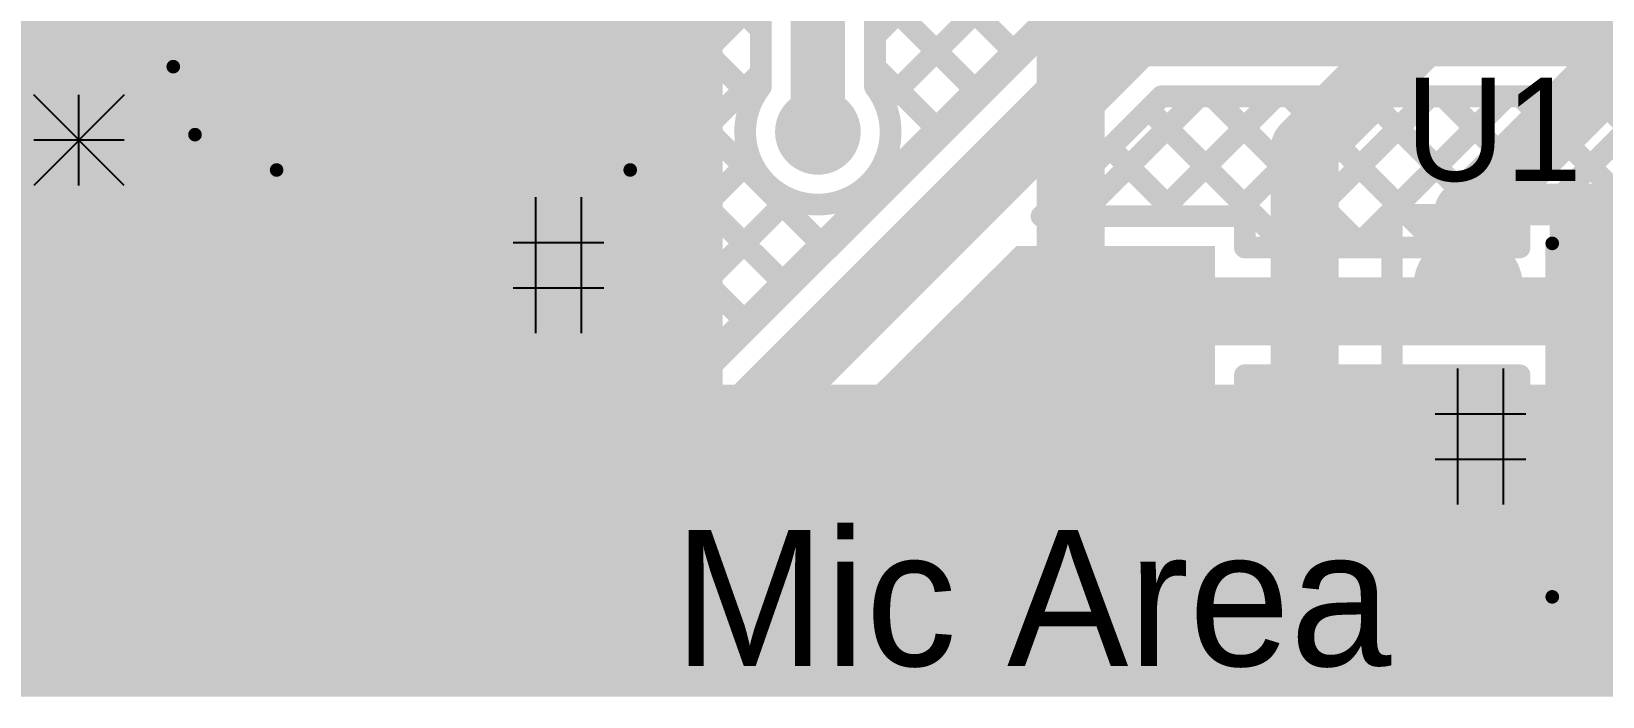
# Model space of a CAD drawing. Header units: millimetres. Extents: x 9.08 to 12.48, y 2.73 to 6.
# Drawn here: x 10.868 to 11.445, y 3.015 to 3.26 of the extents above; entities that cross this region are included whole.
import ezdxf

# ---------------------------------------------------------------- set-up
doc = ezdxf.new("R2010")
doc.units = ezdxf.units.MM
doc.header["$MEASUREMENT"] = 0
for name, color, linetype in [('BottomLayer', 5, 'Continuous'), ('BottomOverlay', 54, 'Continuous'), ('BottomPaste', 16, 'Continuous'), ('BottomSolder', 6, 'Continuous'), ('Mechanical13', 56, 'Continuous'), ('MultiLayer', 9, 'Continuous'), ('TopLayer', 1, 'Continuous'), ('TopOverlay', 2, 'Continuous'), ('TopPaste', 8, 'Continuous'), ('TopSolder', 216, 'Continuous'), ('ViaHoleLayer', 16, 'Continuous')]:
    doc.layers.add(name, color=color, linetype=linetype)

# ---------------------------------------------------------------- blocks, each defined once
blk = doc.blocks.new('SPU0410HR5H_PB_58')
at = {"layer": 'TopLayer', "const_width": 0.01614}
for points in [[(-0.00807, 0, 1), (0.00807, 0, 1)], [(0.05886, 0, 1), (0.075, 0, 1)], [(-0.00807, -0.09685, 1), (0.00807, -0.09685, 1)], [(0.05886, -0.09685, 1), (0.075, -0.09685, 1)]]:
    blk.add_lwpolyline(points, format="xyb", close=True, dxfattribs=at)
at = {"layer": 'TopOverlay', "const_width": 0.00787}
for points in [[(-0.028, -0.124), (-0.028, 0.02652)], [(-0.028, 0.02652), (0.095, 0.02652)], [(0.095, -0.124), (0.095, 0.02652)], [(-0.028, -0.124), (0.095, -0.124)]]:
    blk.add_lwpolyline(points, dxfattribs=at)
at = {"layer": 'TopOverlay'}
for points, const_width in [([(-0.02997, 0.02652, 1), (-0.02603, 0.02652, 1)], 0.00394), ([(-0.02997, 0.02652, 1), (-0.02603, 0.02652, 1)], 0.00394), ([(0.09303, 0.02652, 1), (0.09697, 0.02652, 1)], 0.00394), ([(0.09303, 0.02652, 1), (0.09697, 0.02652, 1)], 0.00394), ([(0.116, 0, 1), (0.106, 0, 1)], 0.01), ([(0.1035, 0, 1), (0.1085, 0, 1)], 0.005), ([(0.1135, 0, 1), (0.1185, 0, 1)], 0.005), ([(-0.02997, -0.124, 1), (-0.02603, -0.124, 1)], 0.00394), ([(-0.02997, -0.124, 1), (-0.02603, -0.124, 1)], 0.00394), ([(0.09303, -0.124, 1), (0.09697, -0.124, 1)], 0.00394), ([(0.09303, -0.124, 1), (0.09697, -0.124, 1)], 0.00394)]:
    blk.add_lwpolyline(points, format="xyb", close=True, dxfattribs=dict(at, const_width=const_width))
at = {"layer": 'TopPaste', "const_width": 0.01614}
for points in [[(-0.00807, 0, 1), (0.00807, 0, 1)], [(0.05886, 0, 1), (0.075, 0, 1)], [(-0.00807, -0.09685, 1), (0.00807, -0.09685, 1)], [(0.05886, -0.09685, 1), (0.075, -0.09685, 1)]]:
    blk.add_lwpolyline(points, format="xyb", close=True, dxfattribs=at)
at = {"layer": 'TopSolder', "const_width": 0.02014}
for points in [[(-0.01007, 0, 1), (0.01007, 0, 1)], [(0.05686, 0, 1), (0.077, 0, 1)], [(-0.01007, -0.09685, 1), (0.01007, -0.09685, 1)], [(0.05686, -0.09685, 1), (0.077, -0.09685, 1)]]:
    blk.add_lwpolyline(points, format="xyb", close=True, dxfattribs=at)
blk = doc.blocks.new('RES0805_B_69')
at = {"layer": 'BottomLayer'}
for points in [[(-0.06, -0.025), (-0.02, -0.025), (-0.06, 0.025), (-0.02, 0.025)], [(0.02, -0.025), (0.06, -0.025), (0.02, 0.025), (0.06, 0.025)]]:
    blk.add_solid(points, dxfattribs=at)
at = {"layer": 'BottomOverlay', "const_width": 0.005}
for points in [[(-0.065, 0.035), (-0.065, -0.035)], [(-0.065, 0.035), (0.065, 0.035)], [(0.065, 0.035), (0.065, -0.035)], [(-0.065, -0.035), (0.065, -0.035)]]:
    blk.add_lwpolyline(points, dxfattribs=at)
at = {"layer": 'BottomOverlay', "const_width": 0.0025}
for points in [[(-0.06625, 0.035, 1), (-0.06375, 0.035, 1)], [(-0.06625, 0.035, 1), (-0.06375, 0.035, 1)], [(0.06375, 0.035, 1), (0.06625, 0.035, 1)], [(0.06375, 0.035, 1), (0.06625, 0.035, 1)], [(-0.06625, -0.035, 1), (-0.06375, -0.035, 1)], [(-0.06625, -0.035, 1), (-0.06375, -0.035, 1)], [(0.06375, -0.035, 1), (0.06625, -0.035, 1)], [(0.06375, -0.035, 1), (0.06625, -0.035, 1)]]:
    blk.add_lwpolyline(points, format="xyb", close=True, dxfattribs=at)
at = {"layer": 'BottomPaste'}
for points in [[(-0.06, -0.025), (-0.02, -0.025), (-0.06, 0.025), (-0.02, 0.025)], [(0.02, -0.025), (0.06, -0.025), (0.02, 0.025), (0.06, 0.025)]]:
    blk.add_solid(points, dxfattribs=at)
at = {"layer": 'BottomSolder'}
for points in [[(-0.064, -0.029), (-0.016, -0.029), (-0.064, 0.029), (-0.016, 0.029)], [(0.016, -0.029), (0.064, -0.029), (0.016, 0.029), (0.064, 0.029)]]:
    blk.add_solid(points, dxfattribs=at)
blk = doc.blocks.new('C__0805_B_92')
at = {"layer": 'BottomLayer'}
for points in [[(-0.06, -0.03), (-0.02, -0.03), (-0.06, 0.03), (-0.02, 0.03)], [(0.02, -0.03), (0.06, -0.03), (0.02, 0.03), (0.06, 0.03)]]:
    blk.add_solid(points, dxfattribs=at)
at = {"layer": 'BottomOverlay', "const_width": 0.005}
for points in [[(-0.065, 0.035), (-0.065, -0.035)], [(0.065, 0.035), (-0.065, 0.035)], [(0.065, 0.035), (0.065, -0.035)], [(0.065, -0.035), (-0.065, -0.035)]]:
    blk.add_lwpolyline(points, dxfattribs=at)
at = {"layer": 'BottomOverlay', "const_width": 0.0025}
for points in [[(-0.06625, 0.035, 1), (-0.06375, 0.035, 1)], [(-0.06625, 0.035, 1), (-0.06375, 0.035, 1)], [(0.06375, 0.035, 1), (0.06625, 0.035, 1)], [(0.06375, 0.035, 1), (0.06625, 0.035, 1)], [(-0.06625, -0.035, 1), (-0.06375, -0.035, 1)], [(-0.06625, -0.035, 1), (-0.06375, -0.035, 1)], [(0.06375, -0.035, 1), (0.06625, -0.035, 1)], [(0.06375, -0.035, 1), (0.06625, -0.035, 1)]]:
    blk.add_lwpolyline(points, format="xyb", close=True, dxfattribs=at)
at = {"layer": 'BottomPaste'}
for points in [[(-0.06, -0.03), (-0.02, -0.03), (-0.06, 0.03), (-0.02, 0.03)], [(0.02, -0.03), (0.06, -0.03), (0.02, 0.03), (0.06, 0.03)]]:
    blk.add_solid(points, dxfattribs=at)
at = {"layer": 'BottomSolder'}
for points in [[(-0.064, -0.034), (-0.016, -0.034), (-0.064, 0.034), (-0.016, 0.034)], [(0.016, -0.034), (0.064, -0.034), (0.016, 0.034), (0.064, 0.034)]]:
    blk.add_solid(points, dxfattribs=at)
blk = doc.blocks.new('C__0805_94')
at = {"layer": 'TopLayer'}
for points in [[(-0.06, -0.03), (-0.02, -0.03), (-0.06, 0.03), (-0.02, 0.03)], [(0.02, -0.03), (0.06, -0.03), (0.02, 0.03), (0.06, 0.03)]]:
    blk.add_solid(points, dxfattribs=at)
at = {"layer": 'TopOverlay', "const_width": 0.005}
for points in [[(0.065, 0.035), (-0.065, 0.035)], [(-0.065, -0.035), (-0.065, 0.035)], [(0.065, -0.035), (0.065, 0.035)], [(0.065, -0.035), (-0.065, -0.035)]]:
    blk.add_lwpolyline(points, dxfattribs=at)
at = {"layer": 'TopOverlay', "const_width": 0.0025}
for points in [[(-0.06625, 0.035, 1), (-0.06375, 0.035, 1)], [(-0.06625, 0.035, 1), (-0.06375, 0.035, 1)], [(0.06375, 0.035, 1), (0.06625, 0.035, 1)], [(0.06375, 0.035, 1), (0.06625, 0.035, 1)], [(-0.06625, -0.035, 1), (-0.06375, -0.035, 1)], [(-0.06625, -0.035, 1), (-0.06375, -0.035, 1)], [(0.06375, -0.035, 1), (0.06625, -0.035, 1)], [(0.06375, -0.035, 1), (0.06625, -0.035, 1)]]:
    blk.add_lwpolyline(points, format="xyb", close=True, dxfattribs=at)
at = {"layer": 'TopPaste'}
for points in [[(-0.06, -0.03), (-0.02, -0.03), (-0.06, 0.03), (-0.02, 0.03)], [(0.02, -0.03), (0.06, -0.03), (0.02, 0.03), (0.06, 0.03)]]:
    blk.add_solid(points, dxfattribs=at)
at = {"layer": 'TopSolder'}
for points in [[(-0.064, -0.034), (-0.016, -0.034), (-0.064, 0.034), (-0.016, 0.034)], [(0.016, -0.034), (0.064, -0.034), (0.016, 0.034), (0.064, 0.034)]]:
    blk.add_solid(points, dxfattribs=at)
blk = doc.blocks.new('C__0805_B_99')
at = {"layer": 'BottomLayer'}
for points in [[(-0.06, -0.03), (-0.02, -0.03), (-0.06, 0.03), (-0.02, 0.03)], [(0.02, -0.03), (0.06, -0.03), (0.02, 0.03), (0.06, 0.03)]]:
    blk.add_solid(points, dxfattribs=at)
at = {"layer": 'BottomOverlay', "const_width": 0.005}
for points in [[(-0.065, -0.035), (-0.065, 0.035)], [(0.065, 0.035), (-0.065, 0.035)], [(0.065, -0.035), (0.065, 0.035)], [(0.065, -0.035), (-0.065, -0.035)]]:
    blk.add_lwpolyline(points, dxfattribs=at)
at = {"layer": 'BottomOverlay', "const_width": 0.0025}
for points in [[(-0.06625, 0.035, 1), (-0.06375, 0.035, 1)], [(-0.06625, 0.035, 1), (-0.06375, 0.035, 1)], [(0.06375, 0.035, 1), (0.06625, 0.035, 1)], [(0.06375, 0.035, 1), (0.06625, 0.035, 1)], [(-0.06625, -0.035, 1), (-0.06375, -0.035, 1)], [(-0.06625, -0.035, 1), (-0.06375, -0.035, 1)], [(0.06375, -0.035, 1), (0.06625, -0.035, 1)], [(0.06375, -0.035, 1), (0.06625, -0.035, 1)]]:
    blk.add_lwpolyline(points, format="xyb", close=True, dxfattribs=at)
at = {"layer": 'BottomPaste'}
for points in [[(-0.06, -0.03), (-0.02, -0.03), (-0.06, 0.03), (-0.02, 0.03)], [(0.02, -0.03), (0.06, -0.03), (0.02, 0.03), (0.06, 0.03)]]:
    blk.add_solid(points, dxfattribs=at)
at = {"layer": 'BottomSolder'}
for points in [[(-0.064, -0.034), (-0.016, -0.034), (-0.064, 0.034), (-0.016, 0.034)], [(0.016, -0.034), (0.064, -0.034), (0.016, 0.034), (0.064, 0.034)]]:
    blk.add_solid(points, dxfattribs=at)

msp = doc.modelspace()

# ---------------------------------------------------------------- linework, layer by layer
at = {"layer": 'BottomLayer'}
for points, const_width in [([(11.024, 3.17), (11.024, 3.4686)], 0.008), ([(11.099, 3.17), (11.099, 3.403)], 0.008), ([(11.178, 3.2584), (11.28353, 3.36393)], 0.008), ([(11.18154, 3.23365), (11.29926, 3.35138)], 0.008), ([(11.099, 3.12283), (11.322, 3.34583)], 0.008), ([(10.924, 3.238), (10.924, 3.306)], 0.008), ([(11.157, 3.223), (11.157, 3.2955)], 0.02), ([(11.099, 3.2977), (11.136, 3.2607)], 0.008), ([(11.1815, 3.30005), (11.23116, 3.25039)], 0.008), ([(10.924, 3.25896), (10.949, 3.28396)], 0.008), ([(10.949, 3.2), (10.949, 3.288)], 0.008), ([(10.983, 3.244), (10.983, 3.284)], 0.01), ([(11.017, 3.2), (11.017, 3.288)], 0.008), ([(10.885, 3.272), (10.982, 3.272)], 0.025), ([(10.982, 3.187), (10.982, 3.272)], 0.025), ([(10.885, 3.242), (10.885, 3.272)], 0.01), ([(10.924, 3.27471), (10.949, 3.24971)], 0.008), ([(11.099, 3.11823), (11.25696, 3.2762)], 0.008), ([(11.099, 3.23597), (11.136, 3.27297)], 0.008), ([(11.136, 3.23957), (11.136, 3.2755)], 0.008), ([(11.178, 3.23957), (11.178, 3.2755)], 0.008), ([(11.178, 3.27526), (11.21702, 3.23625)], 0.008), ([(11.017, 3.26656), (11.024, 3.25956)], 0.008), ([(11.1, 3.086), (11.2736, 3.2596)], 0.025), ([(11.099, 3.26941), (11.1332, 3.23521)], 0.008), ([(11.2736, 3.2596), (11.5146, 3.2596)], 0.025), ([(10.90601, 3.21268), (10.949, 3.25568)], 0.008), ([(10.924, 3.24642), (10.949, 3.22142)], 0.008), ([(10.953, 3.244), (10.983, 3.244)], 0.01), ([(10.983, 3.244), (11.013, 3.244)], 0.01), ([(11.017, 3.23882), (11.024, 3.24582)], 0.008), ([(11.099, 3.20769), (11.136, 3.24469)], 0.008), ([(11.178, 3.24698), (11.20287, 3.22211)], 0.008), ([(10.80675, 3.17), (10.87475, 3.238)], 0.008), ([(10.846, 3.238), (10.924, 3.238)], 0.008), ([(10.84757, 3.238), (10.87409, 3.21148)], 0.008), ([(10.87585, 3.238), (10.89792, 3.21593)], 0.008), ([(10.87946, 3.21442), (10.90304, 3.238)], 0.008), ([(10.90414, 3.238), (10.95238, 3.18976)], 0.008), ([(11.017, 3.23827), (11.024, 3.23127)], 0.008), ([(11.099, 3.24113), (11.16045, 3.17968)], 0.008), ([(11.23923, 3.192), (11.28333, 3.2361)], 0.008), ([(11.25302, 3.192), (11.29712, 3.2361)], 0.008), ([(11.27853, 3.2313), (11.32933, 3.1805)], 0.008), ([(11.2813, 3.192), (11.3254, 3.2361)], 0.008), ([(11.28333, 3.2361), (11.50464, 3.2361)], 0.008), ([(11.30202, 3.2361), (11.35762, 3.1805)], 0.008), ([(11.30959, 3.192), (11.35369, 3.2361)], 0.008), ([(11.32637, 3.1805), (11.38197, 3.2361)], 0.008), ([(11.3303, 3.2361), (11.3859, 3.1805)], 0.008), ([(11.35466, 3.1805), (11.41025, 3.2361)], 0.008), ([(11.35859, 3.2361), (11.41419, 3.1805)], 0.008), ([(11.38294, 3.1805), (11.43854, 3.2361)], 0.008), ([(11.38687, 3.2361), (11.42297, 3.2)], 0.008), ([(11.41516, 3.2361), (11.45125, 3.2)], 0.008), ([(11.43072, 3.2), (11.46682, 3.2361)], 0.008), ([(11.44344, 3.2361), (11.47954, 3.2)], 0.008), ([(10.91891, 3.1973), (10.949, 3.22739)], 0.008), ([(10.891, 3.187), (10.891, 3.21275)], 0.01), ([(11.017, 3.21054), (11.024, 3.21754)], 0.008), ([(11.18232, 3.21438), (11.18873, 3.20797)], 0.008), ([(11.26439, 3.21716), (11.28955, 3.192)], 0.008), ([(11.017, 3.20999), (11.024, 3.20299)], 0.008), ([(11.099, 3.21284), (11.1463, 3.16554)], 0.008), ([(11.099, 3.1794), (11.13231, 3.21271)], 0.008), ([(11.25025, 3.20302), (11.26126, 3.192)], 0.008), ([(10.91989, 3.17), (10.94989, 3.2)], 0.008), ([(10.949, 3.2), (10.95524, 3.2)], 0.008), ([(11.00876, 3.2), (11.017, 3.2)], 0.008), ([(11.099, 3.15112), (11.14635, 3.19846)], 0.008), ([(11.16921, 3.1992), (11.17459, 3.19382)], 0.008), ([(11.415, 3.2), (11.5025, 3.2)], 0.008), ([(11.415, 3.1805), (11.415, 3.2)], 0.008), ([(10.891, 3.187), (10.982, 3.187)], 0.025), ([(10.91993, 3.19392), (10.94385, 3.17)], 0.008), ([(11.23923, 3.192), (11.314, 3.192)], 0.008), ([(11.314, 3.1805), (11.314, 3.192)], 0.008), ([(10.86525, 3.187), (10.891, 3.187)], 0.01), ([(10.891, 3.187), (10.91675, 3.187)], 0.01), ([(10.95625, 3.187), (10.982, 3.187)], 0.01), ([(10.982, 3.187), (11.00775, 3.187)], 0.01), ([(11.00877, 3.17402), (11.024, 3.18926)], 0.008), ([(11.01175, 3.18696), (11.024, 3.17471)], 0.008), ([(11.099, 3.18456), (11.13216, 3.1514)], 0.008), ([(11.314, 3.1805), (11.415, 3.1805)], 0.008), ([(11.41122, 3.1805), (11.415, 3.18428)], 0.008), ([(10.94818, 3.17), (10.95431, 3.17613)], 0.008), ([(10.775, 3.17), (10.86659, 3.17)], 0.008), ([(10.91541, 3.17), (10.95759, 3.17)], 0.008), ([(11.00641, 3.17), (11.024, 3.17)], 0.008), ([(11.099, 3.11823), (11.099, 3.17)], 0.008), ([(11.099, 3.11823), (11.099, 3.17)], 0.008), ([(11.145, 3.054), (11.25, 3.159)], 0.025), ([(11.25, 3.159), (11.252, 3.157)], 0.025), ([(11.252, 3.157), (11.462, 3.157)], 0.025), ([(11.099, 3.15627), (11.11802, 3.13725)], 0.008), ([(11.314, 3.1335), (11.415, 3.1335)], 0.008), ([(11.314, 3.12102), (11.314, 3.1335)], 0.008), ([(11.31976, 3.1335), (11.32473, 3.12853)], 0.008), ([(11.33304, 3.1306), (11.33594, 3.1335)], 0.008), ([(11.34805, 3.1335), (11.418, 3.06355)], 0.008), ([(11.35479, 3.12406), (11.36422, 3.1335)], 0.008), ([(11.36528, 3.10627), (11.39251, 3.1335)], 0.008), ([(11.37633, 3.1335), (11.418, 3.09183)], 0.008), ([(11.40462, 3.1335), (11.415, 3.12312)], 0.008), ([(11.415, 3.113), (11.415, 3.1335)], 0.008), ([(11.099, 3.12799), (11.10388, 3.12311)], 0.008), ([(11.33429, 3.047), (11.415, 3.12771)], 0.008), ([(11.336, 3.101), (11.336, 3.12675)], 0.01), ([(11.415, 3.113), (11.5005, 3.113)], 0.008), ([(11.418, 3.111), (11.5005, 3.111)], 0.008), ([(11.418, 3.047), (11.418, 3.111)], 0.008), ([(11.336, 3.101), (11.36, 3.077)], 0.025), ([(11.336, 3.101), (11.36175, 3.101)], 0.01), ([(11.336, 3.07525), (11.336, 3.101)], 0.01), ([(11.36258, 3.047), (11.418, 3.10242)], 0.008), ([(10.569, 3.086), (11.1, 3.086)], 0.025), ([(11.36353, 3.08973), (11.40626, 3.047)], 0.008), ([(11.314, 3.075), (11.314, 3.08098)], 0.008), ([(11.36, 3.077), (11.462, 3.077)], 0.025), ([(11.314, 3.047), (11.314, 3.075)], 0.008), ([(11.314, 3.047), (11.314, 3.075)], 0.008), ([(11.422, 3.077), (11.462, 3.077)], 0.01), ([(11.314, 3.05499), (11.33073, 3.07172)], 0.008), ([(11.32188, 3.07482), (11.3497, 3.047)], 0.008), ([(11.35015, 3.07483), (11.37798, 3.047)], 0.008), ([(11.39086, 3.047), (11.418, 3.07414)], 0.008), ([(11.314, 3.05441), (11.32141, 3.047)], 0.008), ([(11.314, 3.047), (11.418, 3.047)], 0.008)]:
    msp.add_lwpolyline(points, dxfattribs=dict(at, const_width=const_width))
for points, const_width in [([(10.87875, 3.272, 1), (10.89125, 3.272, 1)], 0.0125), ([(10.97575, 3.272, 1), (10.98825, 3.272, 1)], 0.0125), ([(10.97575, 3.272, 1), (10.98825, 3.272, 1)], 0.0125), ([(11.26735, 3.2596, 1), (11.27985, 3.2596, 1)], 0.0125), ([(11.26735, 3.2596, 1), (11.27985, 3.2596, 1)], 0.0125), ([(11.134, 3.2607, 1), (11.138, 3.2607, 1)], 0.004), ([(10.922, 3.25896, 1), (10.926, 3.25896, 1)], 0.004), ([(10.947, 3.25568, 1), (10.951, 3.25568, 1)], 0.004), ([(11.022, 3.25956, 1), (11.026, 3.25956, 1)], 0.004), ([(11.176, 3.2584, 1), (11.18, 3.2584, 1)], 0.004), ([(10.947, 3.24971, 1), (10.951, 3.24971, 1)], 0.004), ([(11.22916, 3.25039, 1), (11.23316, 3.25039, 1)], 0.004), ([(10.8825, 3.242, 1), (10.8875, 3.242, 1)], 0.005), ([(10.922, 3.24642, 1), (10.926, 3.24642, 1)], 0.004), ([(10.9505, 3.244, 1), (10.9555, 3.244, 1)], 0.005), ([(10.9805, 3.244, 1), (10.9855, 3.244, 1)], 0.005), ([(10.9805, 3.244, 1), (10.9855, 3.244, 1)], 0.005), ([(10.9805, 3.244, 1), (10.9855, 3.244, 1)], 0.005), ([(11.0105, 3.244, 1), (11.0155, 3.244, 1)], 0.005), ([(11.022, 3.24582, 1), (11.026, 3.24582, 1)], 0.004), ([(11.134, 3.24469, 1), (11.138, 3.24469, 1)], 0.004), ([(11.176, 3.24698, 1), (11.18, 3.24698, 1)], 0.004), ([(10.87275, 3.238, 1), (10.87675, 3.238, 1)], 0.004), ([(10.87385, 3.238, 1), (10.87785, 3.238, 1)], 0.004), ([(10.90104, 3.238, 1), (10.90504, 3.238, 1)], 0.004), ([(10.90214, 3.238, 1), (10.90614, 3.238, 1)], 0.004), ([(10.922, 3.238, 1), (10.926, 3.238, 1)], 0.004), ([(10.922, 3.238, 1), (10.926, 3.238, 1)], 0.004), ([(11.015, 3.23882, 1), (11.019, 3.23882, 1)], 0.004), ([(11.015, 3.23827, 1), (11.019, 3.23827, 1)], 0.004), ([(11.097, 3.24113, 1), (11.101, 3.24113, 1)], 0.004), ([(11.134, 3.23957, 1), (11.138, 3.23957, 1)], 0.004), ([(11.134, 3.23957, 1), (11.138, 3.23957, 1)], 0.004), ([(11.176, 3.23957, 1), (11.18, 3.23957, 1)], 0.004), ([(11.176, 3.23957, 1), (11.18, 3.23957, 1)], 0.004), ([(11.022, 3.23127, 1), (11.026, 3.23127, 1)], 0.004), ([(11.097, 3.23597, 1), (11.101, 3.23597, 1)], 0.004), ([(11.1312, 3.23521, 1), (11.1352, 3.23521, 1)], 0.004), ([(11.14913, 3.223, 1), (11.16487, 3.223, 1)], 0.01575), ([(11.17954, 3.23365, 1), (11.18354, 3.23365, 1)], 0.004), ([(11.21502, 3.23625, 1), (11.21902, 3.23625, 1)], 0.004), ([(11.27653, 3.2313, 1), (11.28053, 3.2313, 1)], 0.004), ([(11.28133, 3.2361, 1), (11.28533, 3.2361, 1)], 0.004), ([(11.28133, 3.2361, 1), (11.28533, 3.2361, 1)], 0.004), ([(11.29512, 3.2361, 1), (11.29912, 3.2361, 1)], 0.004), ([(11.30002, 3.2361, 1), (11.30402, 3.2361, 1)], 0.004), ([(11.3234, 3.2361, 1), (11.3274, 3.2361, 1)], 0.004), ([(11.3283, 3.2361, 1), (11.3323, 3.2361, 1)], 0.004), ([(11.35169, 3.2361, 1), (11.35569, 3.2361, 1)], 0.004), ([(11.35659, 3.2361, 1), (11.36059, 3.2361, 1)], 0.004), ([(11.37997, 3.2361, 1), (11.38397, 3.2361, 1)], 0.004), ([(11.38487, 3.2361, 1), (11.38887, 3.2361, 1)], 0.004), ([(11.40825, 3.2361, 1), (11.41225, 3.2361, 1)], 0.004), ([(11.41316, 3.2361, 1), (11.41716, 3.2361, 1)], 0.004), ([(11.43654, 3.2361, 1), (11.44054, 3.2361, 1)], 0.004), ([(11.44144, 3.2361, 1), (11.44544, 3.2361, 1)], 0.004), ([(10.947, 3.22739, 1), (10.951, 3.22739, 1)], 0.004), ([(11.152, 3.223, 1), (11.162, 3.223, 1)], 0.01), ([(10.947, 3.22142, 1), (10.951, 3.22142, 1)], 0.004), ([(11.18175, 3.223, 1), (11.18575, 3.223, 1)], 0.004), ([(11.18175, 3.223, 1), (11.18575, 3.223, 1)], 0.004), ([(11.20087, 3.22211, 1), (11.20487, 3.22211, 1)], 0.004), ([(10.87746, 3.21442, 1), (10.88146, 3.21442, 1)], 0.004), ([(10.8885, 3.21275, 1), (10.8935, 3.21275, 1)], 0.005), ([(10.89592, 3.21593, 1), (10.89992, 3.21593, 1)], 0.004), ([(11.022, 3.21754, 1), (11.026, 3.21754, 1)], 0.004), ([(11.18032, 3.21438, 1), (11.18432, 3.21438, 1)], 0.004), ([(11.26239, 3.21716, 1), (11.26639, 3.21716, 1)], 0.004), ([(10.87209, 3.21148, 1), (10.87609, 3.21148, 1)], 0.004), ([(10.90401, 3.21268, 1), (10.90801, 3.21268, 1)], 0.004), ([(11.015, 3.21054, 1), (11.019, 3.21054, 1)], 0.004), ([(11.015, 3.20999, 1), (11.019, 3.20999, 1)], 0.004), ([(11.097, 3.21284, 1), (11.101, 3.21284, 1)], 0.004), ([(11.13031, 3.21271, 1), (11.13431, 3.21271, 1)], 0.004), ([(11.18673, 3.20797, 1), (11.19073, 3.20797, 1)], 0.004), ([(11.022, 3.20299, 1), (11.026, 3.20299, 1)], 0.004), ([(11.097, 3.20769, 1), (11.101, 3.20769, 1)], 0.004), ([(11.24825, 3.20302, 1), (11.25225, 3.20302, 1)], 0.004), ([(10.88313, 3.187, 1), (10.89887, 3.187, 1)], 0.01575), ([(10.91691, 3.1973, 1), (10.92091, 3.1973, 1)], 0.004), ([(10.947, 3.2, 1), (10.951, 3.2, 1)], 0.004), ([(10.947, 3.2, 1), (10.951, 3.2, 1)], 0.004), ([(10.94789, 3.2, 1), (10.95189, 3.2, 1)], 0.004), ([(10.95324, 3.2, 1), (10.95724, 3.2, 1)], 0.004), ([(10.95324, 3.2, 1), (10.95724, 3.2, 1)], 0.004), ([(10.97413, 3.187, 1), (10.98987, 3.187, 1)], 0.01575), ([(11.00676, 3.2, 1), (11.01076, 3.2, 1)], 0.004), ([(11.00676, 3.2, 1), (11.01076, 3.2, 1)], 0.004), ([(11.015, 3.2, 1), (11.019, 3.2, 1)], 0.004), ([(11.015, 3.2, 1), (11.019, 3.2, 1)], 0.004), ([(11.14435, 3.19846, 1), (11.14835, 3.19846, 1)], 0.004), ([(11.16721, 3.1992, 1), (11.17121, 3.1992, 1)], 0.004), ([(11.413, 3.2, 1), (11.417, 3.2, 1)], 0.004), ([(11.413, 3.2, 1), (11.417, 3.2, 1)], 0.004), ([(11.42097, 3.2, 1), (11.42497, 3.2, 1)], 0.004), ([(11.42872, 3.2, 1), (11.43272, 3.2, 1)], 0.004), ([(10.88475, 3.187, 1), (10.89725, 3.187, 1)], 0.0125), ([(10.91793, 3.19392, 1), (10.92193, 3.19392, 1)], 0.004), ([(10.97575, 3.187, 1), (10.98825, 3.187, 1)], 0.0125), ([(10.97575, 3.187, 1), (10.98825, 3.187, 1)], 0.0125), ([(11.17259, 3.19382, 1), (11.17659, 3.19382, 1)], 0.004), ([(11.23723, 3.192, 1), (11.24123, 3.192, 1)], 0.004), ([(11.23723, 3.192, 1), (11.24123, 3.192, 1)], 0.004), ([(11.25102, 3.192, 1), (11.25502, 3.192, 1)], 0.004), ([(11.25926, 3.192, 1), (11.26326, 3.192, 1)], 0.004), ([(11.2793, 3.192, 1), (11.2833, 3.192, 1)], 0.004), ([(11.28755, 3.192, 1), (11.29155, 3.192, 1)], 0.004), ([(11.30759, 3.192, 1), (11.31159, 3.192, 1)], 0.004), ([(11.312, 3.192, 1), (11.316, 3.192, 1)], 0.004), ([(11.312, 3.192, 1), (11.316, 3.192, 1)], 0.004), ([(10.86275, 3.187, 1), (10.86775, 3.187, 1)], 0.005), ([(10.8885, 3.187, 1), (10.8935, 3.187, 1)], 0.005), ([(10.8885, 3.187, 1), (10.8935, 3.187, 1)], 0.005), ([(10.8885, 3.187, 1), (10.8935, 3.187, 1)], 0.005), ([(10.91425, 3.187, 1), (10.91925, 3.187, 1)], 0.005), ([(10.91875, 3.187, 1), (10.92275, 3.187, 1)], 0.004), ([(10.91875, 3.187, 1), (10.92275, 3.187, 1)], 0.004), ([(10.95038, 3.18976, 1), (10.95438, 3.18976, 1)], 0.004), ([(10.95375, 3.187, 1), (10.95875, 3.187, 1)], 0.005), ([(10.9795, 3.187, 1), (10.9845, 3.187, 1)], 0.005), ([(10.9795, 3.187, 1), (10.9845, 3.187, 1)], 0.005), ([(11.00525, 3.187, 1), (11.01025, 3.187, 1)], 0.005), ([(11.00975, 3.187, 1), (11.01375, 3.187, 1)], 0.004), ([(11.00975, 3.187, 1), (11.01375, 3.187, 1)], 0.004), ([(11.00975, 3.18696, 1), (11.01375, 3.18696, 1)], 0.004), ([(11.022, 3.18926, 1), (11.026, 3.18926, 1)], 0.004), ([(11.097, 3.18456, 1), (11.101, 3.18456, 1)], 0.004), ([(11.097, 3.1794, 1), (11.101, 3.1794, 1)], 0.004), ([(11.15845, 3.17968, 1), (11.16245, 3.17968, 1)], 0.004), ([(11.312, 3.1805, 1), (11.316, 3.1805, 1)], 0.004), ([(11.312, 3.1805, 1), (11.316, 3.1805, 1)], 0.004), ([(11.32437, 3.1805, 1), (11.32837, 3.1805, 1)], 0.004), ([(11.32733, 3.1805, 1), (11.33133, 3.1805, 1)], 0.004), ([(11.35266, 3.1805, 1), (11.35666, 3.1805, 1)], 0.004), ([(11.35562, 3.1805, 1), (11.35962, 3.1805, 1)], 0.004), ([(11.38094, 3.1805, 1), (11.38494, 3.1805, 1)], 0.004), ([(11.3839, 3.1805, 1), (11.3879, 3.1805, 1)], 0.004), ([(11.40922, 3.1805, 1), (11.41322, 3.1805, 1)], 0.004), ([(11.41219, 3.1805, 1), (11.41619, 3.1805, 1)], 0.004), ([(11.413, 3.18428, 1), (11.417, 3.18428, 1)], 0.004), ([(11.413, 3.1805, 1), (11.417, 3.1805, 1)], 0.004), ([(11.413, 3.1805, 1), (11.417, 3.1805, 1)], 0.004), ([(10.95231, 3.17613, 1), (10.95631, 3.17613, 1)], 0.004), ([(11.00677, 3.17402, 1), (11.01077, 3.17402, 1)], 0.004), ([(11.022, 3.17471, 1), (11.026, 3.17471, 1)], 0.004), ([(10.86459, 3.17, 1), (10.86859, 3.17, 1)], 0.004), ([(10.86459, 3.17, 1), (10.86859, 3.17, 1)], 0.004), ([(10.91341, 3.17, 1), (10.91741, 3.17, 1)], 0.004), ([(10.91341, 3.17, 1), (10.91741, 3.17, 1)], 0.004), ([(10.91789, 3.17, 1), (10.92189, 3.17, 1)], 0.004), ([(10.94185, 3.17, 1), (10.94585, 3.17, 1)], 0.004), ([(10.94618, 3.17, 1), (10.95018, 3.17, 1)], 0.004), ([(10.95559, 3.17, 1), (10.95959, 3.17, 1)], 0.004), ([(10.95559, 3.17, 1), (10.95959, 3.17, 1)], 0.004), ([(11.00441, 3.17, 1), (11.00841, 3.17, 1)], 0.004), ([(11.00441, 3.17, 1), (11.00841, 3.17, 1)], 0.004), ([(11.022, 3.17, 1), (11.026, 3.17, 1)], 0.004), ([(11.022, 3.17, 1), (11.026, 3.17, 1)], 0.004), ([(11.097, 3.17, 1), (11.101, 3.17, 1)], 0.004), ([(11.097, 3.17, 1), (11.101, 3.17, 1)], 0.004), ([(11.097, 3.17, 1), (11.101, 3.17, 1)], 0.004), ([(11.24213, 3.159, 1), (11.25787, 3.159, 1)], 0.01575), ([(11.24375, 3.159, 1), (11.25625, 3.159, 1)], 0.0125), ([(11.24375, 3.159, 1), (11.25625, 3.159, 1)], 0.0125), ([(11.1443, 3.16554, 1), (11.1483, 3.16554, 1)], 0.004), ([(11.24575, 3.157, 1), (11.25825, 3.157, 1)], 0.0125), ([(11.24575, 3.157, 1), (11.25825, 3.157, 1)], 0.0125), ([(11.097, 3.15627, 1), (11.101, 3.15627, 1)], 0.004), ([(11.097, 3.15112, 1), (11.101, 3.15112, 1)], 0.004), ([(11.13016, 3.1514, 1), (11.13416, 3.1514, 1)], 0.004), ([(11.11602, 3.13725, 1), (11.12002, 3.13725, 1)], 0.004), ([(11.312, 3.1335, 1), (11.316, 3.1335, 1)], 0.004), ([(11.312, 3.1335, 1), (11.316, 3.1335, 1)], 0.004), ([(11.31776, 3.1335, 1), (11.32176, 3.1335, 1)], 0.004), ([(11.33394, 3.1335, 1), (11.33794, 3.1335, 1)], 0.004), ([(11.34605, 3.1335, 1), (11.35005, 3.1335, 1)], 0.004), ([(11.36222, 3.1335, 1), (11.36622, 3.1335, 1)], 0.004), ([(11.37433, 3.1335, 1), (11.37833, 3.1335, 1)], 0.004), ([(11.39051, 3.1335, 1), (11.39451, 3.1335, 1)], 0.004), ([(11.40262, 3.1335, 1), (11.40662, 3.1335, 1)], 0.004), ([(11.413, 3.1335, 1), (11.417, 3.1335, 1)], 0.004), ([(11.413, 3.1335, 1), (11.417, 3.1335, 1)], 0.004), ([(11.097, 3.12799, 1), (11.101, 3.12799, 1)], 0.004), ([(11.32273, 3.12853, 1), (11.32673, 3.12853, 1)], 0.004), ([(11.33104, 3.1306, 1), (11.33504, 3.1306, 1)], 0.004), ([(11.3335, 3.12675, 1), (11.3385, 3.12675, 1)], 0.005), ([(11.413, 3.12771, 1), (11.417, 3.12771, 1)], 0.004), ([(11.097, 3.12283, 1), (11.101, 3.12283, 1)], 0.004), ([(11.10188, 3.12311, 1), (11.10588, 3.12311, 1)], 0.004), ([(11.35279, 3.12406, 1), (11.35679, 3.12406, 1)], 0.004), ([(11.413, 3.12312, 1), (11.417, 3.12312, 1)], 0.004), ([(11.097, 3.11823, 1), (11.101, 3.11823, 1)], 0.004), ([(11.097, 3.11823, 1), (11.101, 3.11823, 1)], 0.004), ([(11.097, 3.11823, 1), (11.101, 3.11823, 1)], 0.004), ([(11.312, 3.12102, 1), (11.316, 3.12102, 1)], 0.004), ([(11.312, 3.12102, 1), (11.316, 3.12102, 1)], 0.004), ([(11.32813, 3.101, 1), (11.34387, 3.101, 1)], 0.01575), ([(11.413, 3.113, 1), (11.417, 3.113, 1)], 0.004), ([(11.413, 3.113, 1), (11.417, 3.113, 1)], 0.004), ([(11.416, 3.111, 1), (11.42, 3.111, 1)], 0.004), ([(11.416, 3.111, 1), (11.42, 3.111, 1)], 0.004), ([(11.32975, 3.101, 1), (11.34225, 3.101, 1)], 0.0125), ([(11.36328, 3.10627, 1), (11.36728, 3.10627, 1)], 0.004), ([(11.3335, 3.101, 1), (11.3385, 3.101, 1)], 0.005), ([(11.3335, 3.101, 1), (11.3385, 3.101, 1)], 0.005), ([(11.3335, 3.101, 1), (11.3385, 3.101, 1)], 0.005), ([(11.35925, 3.101, 1), (11.36425, 3.101, 1)], 0.005), ([(11.36375, 3.101, 1), (11.36775, 3.101, 1)], 0.004), ([(11.36375, 3.101, 1), (11.36775, 3.101, 1)], 0.004), ([(11.416, 3.10242, 1), (11.42, 3.10242, 1)], 0.004), ([(11.09375, 3.086, 1), (11.10625, 3.086, 1)], 0.0125), ([(11.09375, 3.086, 1), (11.10625, 3.086, 1)], 0.0125), ([(11.36153, 3.08973, 1), (11.36553, 3.08973, 1)], 0.004), ([(11.416, 3.09183, 1), (11.42, 3.09183, 1)], 0.004), ([(11.312, 3.08098, 1), (11.316, 3.08098, 1)], 0.004), ([(11.312, 3.08098, 1), (11.316, 3.08098, 1)], 0.004), ([(11.35375, 3.077, 1), (11.36625, 3.077, 1)], 0.0125), ([(11.35375, 3.077, 1), (11.36625, 3.077, 1)], 0.0125), ([(11.312, 3.075, 1), (11.316, 3.075, 1)], 0.004), ([(11.312, 3.075, 1), (11.316, 3.075, 1)], 0.004), ([(11.312, 3.075, 1), (11.316, 3.075, 1)], 0.004), ([(11.3335, 3.07525, 1), (11.3385, 3.07525, 1)], 0.005), ([(11.4195, 3.077, 1), (11.4245, 3.077, 1)], 0.005), ([(11.31988, 3.07482, 1), (11.32388, 3.07482, 1)], 0.004), ([(11.32873, 3.07172, 1), (11.33273, 3.07172, 1)], 0.004), ([(11.34815, 3.07483, 1), (11.35215, 3.07483, 1)], 0.004), ([(11.416, 3.07414, 1), (11.42, 3.07414, 1)], 0.004), ([(11.416, 3.06355, 1), (11.42, 3.06355, 1)], 0.004), ([(11.13875, 3.054, 1), (11.15125, 3.054, 1)], 0.0125), ([(11.312, 3.05499, 1), (11.316, 3.05499, 1)], 0.004), ([(11.312, 3.05441, 1), (11.316, 3.05441, 1)], 0.004), ([(11.312, 3.047, 1), (11.316, 3.047, 1)], 0.004), ([(11.312, 3.047, 1), (11.316, 3.047, 1)], 0.004), ([(11.312, 3.047, 1), (11.316, 3.047, 1)], 0.004), ([(11.31941, 3.047, 1), (11.32341, 3.047, 1)], 0.004), ([(11.33229, 3.047, 1), (11.33629, 3.047, 1)], 0.004), ([(11.3477, 3.047, 1), (11.3517, 3.047, 1)], 0.004), ([(11.36058, 3.047, 1), (11.36458, 3.047, 1)], 0.004), ([(11.37598, 3.047, 1), (11.37998, 3.047, 1)], 0.004), ([(11.38886, 3.047, 1), (11.39286, 3.047, 1)], 0.004), ([(11.40426, 3.047, 1), (11.40826, 3.047, 1)], 0.004), ([(11.416, 3.047, 1), (11.42, 3.047, 1)], 0.004), ([(11.416, 3.047, 1), (11.42, 3.047, 1)], 0.004)]:
    msp.add_lwpolyline(points, format="xyb", close=True, dxfattribs=dict(at, const_width=const_width))
at = {"layer": 'BottomLayer', "const_width": 0.008}
for points in [[(11.18375, 3.223, -1.405446), (11.136, 3.23957)], [(11.178, 3.23957, -0.168553), (11.18375, 3.223)], [(10.86659, 3.17, -1.361988), (10.92075, 3.187)], [(10.95759, 3.17, -0.271531), (10.95524, 3.2)], [(11.00876, 3.2, -0.11355), (11.01175, 3.187)], [(10.92075, 3.187, -0.153256), (10.91541, 3.17)], [(11.01175, 3.187, -0.153256), (11.00641, 3.17)], [(11.314, 3.12102, -0.685307), (11.36575, 3.101)], [(11.36575, 3.101, -0.685307), (11.314, 3.08098)]]:
    msp.add_lwpolyline(points, format="xyb", dxfattribs=at)
at = {"layer": 'BottomLayer'}
for points in [[(10.961, 3.168), (11.018, 3.168), (10.961, 3.507), (11.018, 3.507)], [(11.035, 3.115), (11.088, 3.115), (11.035, 3.4576), (11.088, 3.4576)], [(10.962, 3.214), (11.002, 3.214), (10.962, 3.366), (11.002, 3.366)], [(10.857, 3.168), (11.018, 3.168), (10.857, 3.323), (11.018, 3.323)], [(10.857, 3.242), (11.009, 3.242), (10.857, 3.296), (11.009, 3.296)], [(10.771, 3.168), (10.94, 3.168), (10.771, 3.265), (10.94, 3.265)], [(11.426, 3.124), (11.534, 3.124), (11.426, 3.189), (11.534, 3.189)], [(11.13698, 3.08878), (11.19918, 3.02604), (11.23, 3.181), (11.2922, 3.11827)], [(11.23, 3.057), (11.303, 3.057), (11.23, 3.181), (11.303, 3.181)], [(10.572, 3.113), (11.088, 3.113), (10.572, 3.159), (11.088, 3.159)], [(11.09988, 3.05651), (11.11711, 3.03703), (11.14, 3.092), (11.15723, 3.07253)], [(11.13698, 3.051), (11.177, 3.051), (11.13698, 3.08878), (11.177, 3.08878)], [(10.067, 3.024), (11.303, 3.024), (10.067, 3.064), (11.303, 3.064)]]:
    msp.add_solid(points, dxfattribs=at)
at = {"layer": 'BottomOverlay'}
for p, q in [((10.902, 3.23665), (10.86868, 3.20333)), ((10.902, 3.20333), (10.86868, 3.23665)), ((10.88534, 3.20333), (10.88534, 3.23665)), ((10.902, 3.21999), (10.86868, 3.21999)), ((11.05333, 3.149), (11.05333, 3.19898)), ((11.06999, 3.19898), (11.06999, 3.149)), ((11.045, 3.18232), (11.06999, 3.18232)), ((11.06999, 3.18232), (11.07832, 3.18232)), ((11.045, 3.16566), (11.07832, 3.16566)), ((11.39233, 3.086), (11.39233, 3.13598)), ((11.40899, 3.13598), (11.40899, 3.086)), ((11.384, 3.11932), (11.40899, 3.11932)), ((11.40899, 3.11932), (11.41732, 3.11932)), ((11.384, 3.10266), (11.41732, 3.10266))]:
    msp.add_line(p, q, dxfattribs=at)
at = {"layer": 'Mechanical13', "const_width": 0.01}
msp.add_lwpolyline([(9.585, 3.02031), (12.10098, 3.02032)], dxfattribs=at)
at = {"layer": 'MultiLayer', "const_width": 0.01575}
for points in [[(11.14913, 3.223, 1), (11.16487, 3.223, 1)], [(10.88313, 3.187, 1), (10.89887, 3.187, 1)], [(10.97413, 3.187, 1), (10.98987, 3.187, 1)], [(11.24213, 3.159, 1), (11.25787, 3.159, 1)], [(11.32813, 3.101, 1), (11.34387, 3.101, 1)]]:
    msp.add_lwpolyline(points, format="xyb", close=True, dxfattribs=at)
at = {"layer": 'TopLayer'}
for points, const_width in [([(11.25, 3.159), (11.25, 3.387)], 0.025), ([(11.336, 3.217), (11.433, 3.314)], 0.025), ([(11.157, 3.223), (11.157, 3.272)], 0.02), ([(11.39607, 3.19307), (11.47716, 3.27416)], 0.025), ([(10.891, 3.245), (10.893, 3.247)], 0.025), ([(10.891, 3.187), (10.891, 3.245)], 0.025), ([(11.336, 3.101), (11.336, 3.217)], 0.025), ([(11.39607, 3.166), (11.39607, 3.19307)], 0.025), ([(10.982, 3.187), (11.038, 3.187)], 0.025), ([(11.038, 3.187), (11.124, 3.101)], 0.025), ([(11.124, 3.101), (11.336, 3.101)], 0.025), ([(11.336, 3.101), (11.36785, 3.06915)], 0.025), ([(11.36785, 3.06915), (11.39607, 3.06915)], 0.025)]:
    msp.add_lwpolyline(points, dxfattribs=dict(at, const_width=const_width))
for points, const_width in [([(10.88675, 3.247, 1), (10.89925, 3.247, 1)], 0.0125), ([(10.88475, 3.245, 1), (10.89725, 3.245, 1)], 0.0125), ([(10.88475, 3.245, 1), (10.89725, 3.245, 1)], 0.0125), ([(11.14913, 3.223, 1), (11.16487, 3.223, 1)], 0.01575), ([(11.152, 3.223, 1), (11.162, 3.223, 1)], 0.01), ([(11.32975, 3.217, 1), (11.34225, 3.217, 1)], 0.0125), ([(11.32975, 3.217, 1), (11.34225, 3.217, 1)], 0.0125), ([(10.88313, 3.187, 1), (10.89887, 3.187, 1)], 0.01575), ([(10.97413, 3.187, 1), (10.98987, 3.187, 1)], 0.01575), ([(11.38982, 3.19307, 1), (11.40232, 3.19307, 1)], 0.0125), ([(11.38982, 3.19307, 1), (11.40232, 3.19307, 1)], 0.0125), ([(10.88475, 3.187, 1), (10.89725, 3.187, 1)], 0.0125), ([(10.97575, 3.187, 1), (10.98825, 3.187, 1)], 0.0125), ([(11.03175, 3.187, 1), (11.04425, 3.187, 1)], 0.0125), ([(11.03175, 3.187, 1), (11.04425, 3.187, 1)], 0.0125), ([(11.38982, 3.166, 1), (11.40232, 3.166, 1)], 0.0125), ([(11.24213, 3.159, 1), (11.25787, 3.159, 1)], 0.01575), ([(11.24375, 3.159, 1), (11.25625, 3.159, 1)], 0.0125), ([(11.32813, 3.101, 1), (11.34387, 3.101, 1)], 0.01575), ([(11.11775, 3.101, 1), (11.13025, 3.101, 1)], 0.0125), ([(11.11775, 3.101, 1), (11.13025, 3.101, 1)], 0.0125), ([(11.32975, 3.101, 1), (11.34225, 3.101, 1)], 0.0125), ([(11.32975, 3.101, 1), (11.34225, 3.101, 1)], 0.0125), ([(11.32975, 3.101, 1), (11.34225, 3.101, 1)], 0.0125), ([(11.3616, 3.06915, 1), (11.3741, 3.06915, 1)], 0.0125), ([(11.3616, 3.06915, 1), (11.3741, 3.06915, 1)], 0.0125), ([(11.38982, 3.06915, 1), (11.40232, 3.06915, 1)], 0.0125)]:
    msp.add_lwpolyline(points, format="xyb", close=True, dxfattribs=dict(at, const_width=const_width))
for points in [[(10.661, 3.025), (11.122, 3.025), (10.661, 3.268), (11.122, 3.268)], [(10.916, 3.227), (10.916, 3.267), (10.772, 3.227), (10.772, 3.267)], [(11.107, 3.025), (11.614, 3.025), (11.107, 3.13), (11.614, 3.13)], [(11.374, 3.046), (11.481, 3.046), (11.374, 3.087), (11.481, 3.087)]]:
    msp.add_solid(points, dxfattribs=at)
at = {"layer": 'TopOverlay'}
msp.add_solid([(11.355, 3.026), (11.536, 3.026), (11.355, 3.035), (11.536, 3.035)], dxfattribs=at)
at = {"layer": 'ViaHoleLayer', "const_width": 0.00787}
for points in [[(11.15306, 3.223, 1), (11.16094, 3.223, 1)], [(10.88706, 3.187, 1), (10.89494, 3.187, 1)], [(10.97806, 3.187, 1), (10.98594, 3.187, 1)], [(11.24606, 3.159, 1), (11.25394, 3.159, 1)], [(11.33206, 3.101, 1), (11.33994, 3.101, 1)]]:
    msp.add_lwpolyline(points, format="xyb", close=True, dxfattribs=at)

# ---------------------------------------------------------------- block references
for name, p, rotation in [('RES0805_B_69', (10.885, 3.312), 90), ('C__0805_94', (10.893, 3.287), 270), ('C__0805_B_92', (11.023, 3.244), 180), ('C__0805_B_99', (11.462, 3.117), 270)]:
    msp.add_blockref(name, p, dxfattribs=dict(rotation=rotation))
msp.add_blockref('SPU0410HR5H_PB_58', (11.39607, 3.166))

# ---------------------------------------------------------------- texts
at = {"layer": 'TopOverlay'}
for s, height, p in [('U1', 0.038, (11.373, 3.205)), ('Mic Area', 0.05, (11.104, 3.02659))]:
    msp.add_text(s, height=height, dxfattribs=at).set_placement(p)

doc.saveas('drawing.dxf')
